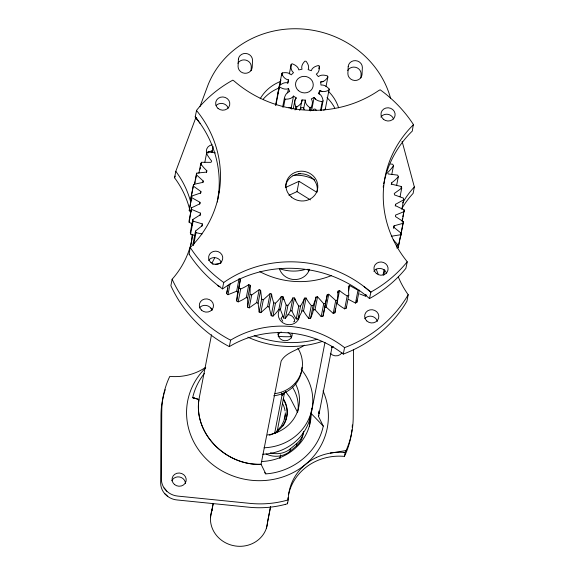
<?xml version="1.0" encoding="UTF-8"?>
<svg xmlns="http://www.w3.org/2000/svg" width="575" height="575" viewBox="0 0 575 575"><rect width="100%" height="100%" fill="white"/><g stroke="black" fill="none" stroke-linecap="round" stroke-linejoin="round"><path stroke-width="0.86" d="M161.748 410.988L161.403 478.975A17.767 16.503 11 0 0 164.055 487.945L166.851 491.244A17.76 16.503 11 0 0 177.819 496.096L250.405 503.42A95.968 89.168 11 0 0 286.055 500.502L288.24 499.855L288.283 498.482A53.346 49.565 11 0 1 296.837 473.735A53.274 49.5 11 0 1 316.3 457.542M353.553 349.916L353.208 417.91A95.968 89.168 11 0 1 346.092 450.563L345.151 452.518L344.396 456.392L342.93 456.27A53.346 49.565 11 0 0 288.535 494.644M402.169 221.893L404.196 209.918L395.643 205.742L395.571 204.283L403.7 199.805L403.513 198.152L394.515 194.932L394.256 193.487L401.731 188.133L401.336 186.508L392.028 184.295L391.589 182.886L394.141 180.859A50.399 46.827 11 0 0 398.31 176.719L397.713 175.145L388.218 173.973L387.607 172.615L388.736 171.53A45.763 42.521 11 0 0 392.258 167.418L393.48 165.737L392.689 164.227L390.482 164.04M285.293 504.376L287.493 503.722L287.529 502.356M348.522 299.388L355.494 303.075L358.002 290.174L349.686 285.574L348.357 286.3L348.773 295.219L347.207 295.96L345.331 294.824A46.647 43.341 11 0 1 340.731 291.539L339.509 290.497L337.015 303.428L338.222 304.441A46.647 43.341 11 0 0 342.822 307.726L344.698 308.868L346.265 308.121L346.315 306.748M211.571 152.627L211.65 150.844M251.095 70.696L251.282 66.563A7.108 6.605 11 0 0 245.82 60.109A7.108 6.605 11 0 0 237.906 63.279M318.967 411.06L318.845 413.705L318.96 411.944M360.913 77.891L361.1 73.758A7.108 6.605 11 0 0 355.637 67.304A7.108 6.605 11 0 0 347.731 70.473M236.677 300.948L237.238 295.227L240.415 279.234L236.677 300.948L238.165 301.889L240.134 301.005A46.647 43.341 11 0 0 245.007 298.339L246.301 297.483L248.81 284.582L250.182 285.308L250.089 294.22L247.581 307.122L249.176 307.898L256.666 302.615L259.174 289.714L260.626 290.289L261.668 299.173L259.16 312.074L260.827 312.671L267.591 306.54L270.085 293.674L271.594 294.084L271.81 295.607A47.711 44.325 11 0 0 273.082 300.84L273.743 302.831L271.235 315.732L272.967 316.135L274.462 314.662A47.287 43.937 11 0 0 277.998 310.55L278.882 309.285L281.383 296.42L282.929 296.657L286.163 305.131L283.655 318.033L285.423 318.248A51.34 47.696 11 0 0 288.844 313.54L290.404 310.766L292.912 297.9L294.472 297.965L295.78 300.933A51.34 47.696 11 0 0 298.748 306.051L296.24 318.952L298.015 318.974L301.458 312.405L304.513 298.109L306.065 298.001L306.834 299.374A47.287 43.937 11 0 0 309.968 303.916L311.319 305.577L308.811 318.478L310.565 318.306L312.685 312.951L316.02 297.031L317.537 296.75L323.703 303.722L325.421 303.348L327.268 294.68L328.742 294.235L335.721 300.502L337.374 299.942L338.107 291.101L339.509 290.497M326.011 86.588L327.887 76.913L327.448 75.893C324.501 74.987 320.922 74.47 318.356 76.604L316.293 74.132C319.053 72.515 319.585 69.065 319.341 66.147L318.385 65.5C315.488 66.197 312.168 67.548 311.283 70.703L308.15 69.625C309.515 66.693 307.848 63.559 306.044 61.259L304.872 61.18C302.831 63.25 300.926 66.204 302.019 69.223L298.806 69.891C298.202 66.628 295.047 64.867 292.215 63.782L291.209 64.307C290.684 67.225 290.95 70.703 293.509 72.644L291.238 74.829C288.93 72.407 285.322 72.4 282.26 72.932L281.728 73.888C283.015 76.676 285.186 79.479 288.456 79.86L287.845 82.886C284.683 81.981 281.592 83.713 279.328 85.79L279.443 86.882C282.066 88.557 285.394 89.944 288.456 88.6L289.699 91.497C286.594 92.295 284.999 95.392 284.352 98.289L285.078 99.166C288.111 99.252 291.697 98.85 293.516 96.075L296.226 97.923C294.048 100.287 294.659 103.744 295.737 106.447L295.054 109.969M191.044 211.772L189.218 210.565L191.856 196.01L200.704 192.97L200.905 191.533L193.272 186.027L193.61 184.41L202.846 182.383L203.198 180.974L196.291 174.678L196.83 173.118L206.252 172.119L206.849 170.789L204.499 168.439A50.399 46.827 11 0 1 200.732 163.782L201.466 162.294L210.982 162.351L211.708 161.079L210.723 159.872A45.763 42.521 11 0 1 207.597 155.329L206.533 153.489L207.46 152.102L209.667 152.202A46.46 43.161 11 0 1 215.352 152.885M189.218 210.565L191.856 196.01M250.182 285.308L247.66 298.245L247.581 307.122M327.268 294.68L323.502 314.281L322.913 316.25L321.195 316.624L315.043 309.688L317.537 296.75M318.687 415.1L318.528 416.494L323.272 426.089C317.709 452.676 292.431 472.125 265.815 473.879L264.601 472.614M335.426 308.904L334.866 312.843L333.213 313.404L326.233 307.136L328.742 294.235M318.679 415.459L318.528 416.494L332.142 346.524M400.89 234.542L400.653 236.181L403.398 221.641L395.442 216.559L395.514 215.107L404.175 211.571M327.887 76.913C326.363 79.537 323.919 82.009 320.663 81.966L320.994 85.057C324.286 84.575 327.146 86.732 329.195 89.06L328.979 90.131C326.176 91.49 322.733 92.359 319.865 90.656L318.363 93.373C321.375 94.573 322.668 97.829 323.064 100.826L322.259 101.603C319.183 101.293 315.718 100.395 314.151 97.427L311.291 98.914C313.21 101.473 312.362 104.851 311.003 107.446L309.868 107.683C307.46 105.915 304.958 103.407 305.339 100.136L302.033 99.921C302.155 103.162 299.395 105.397 296.844 106.828L296.333 109.466M239.135 278.365L236.656 291.238L227.966 294.723L226.6 293.631L227.88 288.032M285.071 414.791L283.928 420.842L281.139 426.37L276.891 430.998M189.477 208.639A95.975 89.168 11 0 0 174.563 177.783L175.799 171.314L195.91 117.465M200.574 193.25L200.905 191.533M202.867 182.692L203.198 180.974M199.647 204.024L199.978 202.299L191.727 197.663M393.595 228.397L394.091 225.817L403.161 223.272M402.105 141.328L414.352 186.954L413.116 193.387A95.968 89.168 11 0 0 401.717 208.768M308.811 318.478L307.46 316.818A47.287 43.937 11 0 1 304.326 312.275L303.557 310.938L306.065 298.001M348.687 290.749L349.686 285.574M217.781 199.575A113.749 105.685 11 0 0 200.323 123.639L195.205 116.897L196.592 110.271A131.488 122.166 11 0 1 232.81 80.148L234.183 81.097A113.749 105.685 11 0 0 378.702 90.562L380.161 89.801A131.488 122.166 11 0 1 413.36 124.466L412.282 131.107L411.183 132.178A113.749 105.685 11 0 0 383.748 183.863M192.783 234.305A95.968 89.168 11 0 1 172.73 278.566L172.133 279.234L170.883 285.689L172.011 288.125A131.51 122.188 11 0 0 226.873 345.302L229.332 346.624L230.115 346.143A95.975 89.175 11 0 1 342.556 353.51L343.289 354.092L345.87 353.1A131.51 122.188 11 0 0 405.591 303.42L406.942 301.149L408.192 294.695L407.653 293.954A95.975 89.168 11 0 1 398.302 276.927M191.877 199.856L190.763 198.928L193.272 186.027M193.61 184.41L190.763 198.928M194.451 184.144L196.291 174.678M194.824 183.439L195.162 181.722M195.493 179.997L196.83 173.118M199.978 202.299L199.992 203.758L191.583 207.769L189.082 220.671L189.161 222.331L192.366 223.905M189.161 222.331L191.583 207.769M198.893 173.248L200.732 163.782M200.129 169.179L200.467 167.454M200.797 165.737L201.466 162.294M191.669 209.429L200.459 213.131L200.625 214.59L192.812 219.513L190.303 232.415L190.598 234.054L194.616 235.484M190.598 234.054L193.107 221.152L192.812 219.513M204.865 162.093L206.533 153.489M208.1 153.007L208.43 151.29M196.456 110.443L197.448 111.651A113.749 105.685 11 0 1 191.295 246.445L190.203 247.516L189.067 254.157M206.518 172.507L206.849 170.789M193.107 221.152L202.278 223.876L202.623 225.307L195.514 231.071L193.006 243.972L193.502 245.575M193.667 244.72L196.003 232.674L195.514 231.071M211.952 152.548L213.124 146.524M199.963 215.711L200.459 213.131M201.775 226.457L202.278 223.876M211.514 334.765L198.936 399.503C193.624 434.499 226.952 465.865 261.072 464.284L265.815 473.879M189.118 254.157A131.488 122.166 11 0 0 222.374 288.83L223.768 282.505L225.033 281.613A113.749 105.685 11 0 1 364.112 286.637L370.933 292.021A131.488 122.166 11 0 0 407.143 261.898L406.288 260.525A113.749 105.685 11 0 1 412.44 125.731L413.533 124.66M226.6 293.631L228.275 285.027M227.966 294.723L230.137 283.54M275.569 105.146L279.328 85.79M277.969 93.243L281.728 73.888M275.856 105.354L279.443 86.882M280.039 84.367L280.895 79.968M281.75 75.569L282.26 72.932M229.332 346.624L230.589 340.177L231.366 339.696A95.975 89.175 11 0 1 343.807 347.056L344.547 347.638L347.127 346.646A131.51 122.188 11 0 0 406.841 296.973L408.192 294.695M238.165 301.889L240.673 288.988L242.643 288.104A46.647 43.341 11 0 0 247.516 285.437L248.81 284.582M282.641 107.087L284.352 98.289M289.326 73.981L291.209 64.307M287.766 83.375L288.456 79.86M283.54 107.079L285.078 99.166M287.608 92.999L288.456 88.6M249.176 307.898L251.685 294.997L259.174 289.714M211.751 510.859L213.117 503.844M210.464 517.701L213.188 503.664M291.123 108.395L293.516 96.075M293.293 108.639L294.831 100.726M259.16 312.074L258.11 303.219L260.626 290.289M300.15 109.602L302.033 99.921M260.827 312.671L263.336 299.769L270.085 293.674M303.629 108.934L305.339 100.136L305.512 102.443M271.235 315.732L269.078 307.021L271.594 294.084M309.357 110.321L309.868 107.683M310.32 110.968L311.003 107.446M318.823 68.792L319.341 66.147M311.585 110.623L314.151 97.427L315.632 99.31M288.945 195.335L297.009 191.612L299.014 181.29L316.854 192.33M272.967 316.135L275.475 303.233L276.97 301.753A47.287 43.937 11 0 0 280.499 297.649L281.383 296.42M319.183 94.171L319.865 90.656L322.18 91.526M283.655 318.033L280.42 309.558L282.929 296.657L283.856 299.733M320.548 110.393L322.259 101.603M321.181 110.501L323.064 100.826M323.603 110.134L325.213 109.48L329.195 89.06M285.423 318.248L287.931 305.347A51.34 47.696 11 0 0 291.353 300.639L292.912 297.9M296.24 318.952A51.34 47.696 11 0 1 293.272 313.835L291.963 310.902L294.472 297.965L295.78 300.933M274.678 433.126L281.987 395.492L281.57 392.962M298.015 318.974L300.524 306.072L302.522 302.601A43.93 40.818 11 0 0 304.513 298.109M277.114 431.825L284.567 392.488L281.958 394.658M270.566 506.532L267.67 521.446A28.7 26.666 11 0 1 233.206 545.589A28.7 26.666 11 0 1 212.369 509.227M279.946 458.297L280.629 454.789M266.376 528.288L270.473 507.236M280.018 458.117L280.528 455.486M310.565 318.306L313.073 305.404L313.914 303.514A47.711 44.325 11 0 0 315.661 298.475L316.02 297.031M266.139 454.02A21.325 19.816 11 0 0 289.857 451.411L290.361 448.831L296.887 443.397A21.325 19.816 11 0 0 303.593 431.509M321.195 316.624L323.703 303.722M289.857 451.411L296.384 445.977L296.887 443.397M322.913 316.25L325.421 303.348M287.493 503.722L288.24 499.855M261.56 461.509A53.317 49.543 11 0 0 311.168 413.792L324.976 342.362M333.213 313.404L335.721 300.502M334.866 312.843L337.374 299.942M344.698 308.868L347.207 295.96M346.265 308.121L348.773 295.219M343.289 354.092L344.547 347.638M355.494 303.075L356.953 302.162L359.289 290.123M359.67 293.954L365.448 296.111L365.779 294.393M391.805 174.333L393.48 165.737M391.259 184.604L391.589 182.886M222.511 288.959L223.776 288.068A113.749 105.685 11 0 1 368.302 297.527L369.473 298.583L370.933 292.021M396.635 185.322L398.31 176.719M395.233 206.001L395.571 204.283M383.108 274.778L384.107 269.618M383.784 275.166L384.783 270.006M401.005 188.233L401.336 186.508M400.063 196.736L401.731 188.133M401.86 209.264L403.7 199.805M396.872 246.876L397.375 244.289L393.329 239.847M402.191 220.239L402.529 218.522M402.859 216.797L404.196 209.918M396.75 247.983L398.166 247.645L401.113 233.155L393.789 227.233L394.091 225.817M403.398 221.641L398.166 247.645M407.28 261.733L405.885 268.353A131.488 122.166 11 0 1 369.675 298.475L369.473 298.583M337.769 292.812L338.107 291.101M325.213 109.48L325.428 108.409M199.992 106.526L208.157 84.654A95.975 89.175 11 0 1 301.94 28.966A95.975 89.175 11 0 1 390.094 96.571L390.554 98.289M174.57 177.783L175.195 176.101M396.736 245.82L397.375 244.289M344.396 456.392L345.345 454.43A95.968 89.168 11 0 0 351.979 429.777M214.633 257.959L211.974 263.084L213.03 264.442M295.04 99.921L296.226 97.923M299.618 110.378L301.494 107.575L303.262 107.69L304.29 109.545M204.492 373.348C198.77 380.413 194.666 388.772 192.69 397.648L198.936 399.503C193.653 434.499 226.952 465.836 261.072 464.284L281.146 361.078C285.818 352.561 296.865 350.506 304.47 345.201M195.205 116.897L200.323 123.639M293.66 321.928L294.213 321.288M312.642 110.558L314.036 108.998L315.79 109.308L316.308 110.608M281.987 395.492L284.603 393.322M365.448 296.111L366.771 295.047M285.301 187.623L299.014 181.29M324.746 307.546L326.233 307.136M323.078 81.542L320.663 81.966M400.674 234.744L391.309 236.253M220.836 263.379L215.23 264.263M220.139 286.221L218.708 286.501L217.487 285.272M346.092 450.563L330.395 453.093L332.041 452.834A53.346 49.565 11 0 1 343.706 452.388M313.512 309.932L315.043 309.688M311.319 305.577L313.073 305.404M288.902 107.547L290.662 107.468L291.913 109.2M302.004 310.967L303.557 310.938M298.748 306.051L300.524 306.072M343.685 452.403L345.151 452.518M290.404 310.766L291.963 310.902M286.163 305.131L287.931 305.347M202.048 233.989L196.003 232.674M278.882 309.285L280.42 309.558M273.743 302.831L275.475 303.233M195.112 398.346L192.69 397.648L198.008 399.201M267.591 306.54L269.078 307.021M295.737 106.447L296.844 106.828M261.668 299.173L263.336 299.769M256.666 302.615L258.11 303.219M250.089 294.22L251.685 294.997M230.589 340.177L228.11 338.855A131.51 122.188 11 0 1 173.291 281.678L172.133 279.234M246.301 297.483L247.66 298.245M297.009 191.612L310.392 199.892M239.186 288.046L240.673 288.988M223.768 282.505L223.574 282.375A131.488 122.166 11 0 1 190.375 247.71M236.656 291.238L237.906 292.136M285.301 504.376A95.968 89.168 11 0 1 249.658 507.287L177.071 499.963A17.767 16.503 11 0 1 167.799 496.498L164.594 493.544A17.767 16.503 11 0 1 160.655 482.856L160.993 414.863A95.968 89.168 11 0 1 164.062 393.516M364.112 286.637L370.731 292.129M167.799 496.498L164.594 493.544M311.161 413.461L323.272 426.089M166.851 491.244L164.055 487.945M285.351 391.316L289.886 397.462L297.67 412.548M195.342 116.725L198.303 120.843M282.742 321.209L281.563 318.952M190.203 247.516L190.325 247.703A95.975 89.168 11 0 0 190.612 246.287M376.172 269.071L378.098 273.966M356.766 300.107L356.953 302.162M164.285 392.747A95.968 89.168 11 0 1 165.233 389.685M352.36 424.982A95.968 89.168 11 0 1 352.202 427.383M331.344 347.422A7.108 6.605 11 0 1 333.392 346.675M171.81 480.815A7.108 6.605 11 0 1 179.565 476.991A7.108 6.605 11 0 1 185.459 483.331M287.773 499.251A53.346 49.565 11 0 1 287.974 497.706M309.846 417.119A53.317 49.543 11 0 1 309.415 426.449M161.762 410.988A95.968 89.168 11 0 1 168.877 378.336L169.812 376.381L171.278 376.496A53.324 49.543 11 0 0 205.663 367.339M316.329 457.52A53.346 49.565 11 0 1 330.402 453.078M323.042 390.899A71.092 66.053 11 0 1 293.537 472.398A71.092 66.053 11 0 1 202.148 454.451A71.092 66.053 11 0 1 205.713 367.856M342.01 352.691A7.116 6.605 11 0 1 330.309 353.302M292.395 387.097A39.1 36.333 11 0 1 297.872 411.377M311.327 411.132A52.433 48.717 11 0 1 262.761 454.236M311.492 408.839A52.433 48.717 11 0 1 311.391 410.37M301.156 369.301A52.433 48.717 11 0 1 308.423 419.743A52.433 48.717 11 0 1 264.011 447.781M295.255 383.345A39.1 36.333 11 0 1 267.368 434.995M317.4 339.236A95.975 89.175 11 0 1 254.193 335.627M292.15 333.342A7.108 6.605 11 0 1 284.833 340.738A7.108 6.605 11 0 1 278.228 332.436M322.323 341.406A95.982 89.175 11 0 1 304.966 345.474L299.014 346.143A95.982 89.175 11 0 1 269.093 344.181L263.235 342.743A95.982 89.175 11 0 1 247.897 337.158M212.038 309.415A95.982 89.175 11 0 1 211.003 308.099M278.099 334.765A7.108 6.605 11 0 1 281.232 331.983M288.061 332.429A7.108 6.605 11 0 1 291.467 338.043M291.676 336.576A67.534 62.747 11 0 1 278.149 336.246M189.829 210.019A95.975 89.168 11 0 1 190.591 213.476M191.957 223.251A95.975 89.168 11 0 1 192.1 225.357M192.107 234.478A95.975 89.168 11 0 1 190.878 244.907M207.733 152.497A7.108 6.605 11 0 1 212.714 151.167M263.285 99.073A42.658 39.632 11 0 1 279.335 87.874M327.031 97.635A42.658 39.632 11 0 1 334.736 107.971M199.46 307.862A7.108 6.605 11 0 1 206.554 305.505A7.108 6.605 11 0 1 212.038 310.565M280.995 318.744A7.108 6.605 11 0 1 283.008 316.092M287.946 314.618A7.108 6.605 11 0 1 294.731 321.274M364.794 318.687A7.108 6.605 11 0 1 371.888 316.336A7.108 6.605 11 0 1 377.372 321.389M402.622 202.932A95.975 89.168 11 0 1 414.352 186.954M175.799 171.314A95.968 89.168 11 0 1 190.735 202.192M206.82 153.511A7.108 6.605 11 0 1 212.189 144.756M260.173 98.778A42.658 39.632 11 0 1 280.586 81.427M328.907 91.799A42.658 39.632 11 0 1 338.61 107.769M299.474 316.092A10.666 9.912 11 0 1 285.178 323.984A10.666 9.912 11 0 1 280.162 308.876M304.491 269.682A39.991 37.159 11 0 1 279.838 268.791M307.999 269.15A15.69 14.576 11 0 1 308.408 270.954M331.373 275.598A80.371 74.678 11 0 1 259.814 271.652M218.09 197.139A80.371 74.678 11 0 1 219.01 191.152M309.501 269.265A15.69 14.576 11 0 1 294.422 279.551A15.69 14.576 11 0 1 279.357 268.475M300.574 173.434A15.69 14.576 11 0 1 298.612 173.427M292.955 175.483A33.767 31.373 11 0 1 314.719 179.932M217.638 200.395A113.749 105.685 11 0 1 217.321 202.026M383.18 187.134A113.749 105.685 11 0 1 383.446 185.495M208.488 260.461A7.108 6.605 11 0 1 215.395 257.686A7.108 6.605 11 0 1 221.202 262.423M285.452 187.155A15.999 14.864 11 0 1 303.543 173.966A15.999 14.864 11 0 1 317.005 192.021M373.815 271.285A7.108 6.605 11 0 1 380.729 268.518A7.108 6.605 11 0 1 386.529 273.247M216.056 105.606A7.108 6.605 11 0 1 222.877 103.572A7.108 6.605 11 0 1 228.239 108.222M380.851 117.084A7.108 6.605 11 0 1 387.766 114.317A7.108 6.605 11 0 1 393.566 119.047M282.418 403.255A25.774 23.942 11 0 1 285.071 410.967M285.272 412.771A25.774 23.942 11 0 1 284.862 419.01M283.18 399.28A27.19 25.264 11 0 1 282.9 426.018M278.35 430.97A27.19 25.264 11 0 1 274.85 433.421M283.31 398.633A27.19 25.264 11 0 1 269.438 435.232M303.255 432.371A21.325 19.816 11 0 1 296.384 445.977M290.361 448.831A21.325 19.816 11 0 1 270.351 452.841M297.879 348.191A33.055 30.712 11 0 1 274.965 393.609M302.026 367.332A33.055 30.712 11 0 1 273.707 395.78M238.395 59.189L238.057 66.628A7.108 6.605 11 0 0 244.842 73.284A7.108 6.605 11 0 0 252.195 67.548L252.533 60.116A7.108 6.605 11 0 0 245.748 53.453A7.108 6.605 11 0 0 238.388 59.189M348.213 66.377L347.875 73.816A7.108 6.605 11 0 0 354.66 80.471A7.108 6.605 11 0 0 362.02 74.743L362.358 67.304A7.108 6.605 11 0 0 355.566 60.648A7.108 6.605 11 0 0 348.213 66.377M174.433 484.459A7.108 6.605 11 0 0 186.084 481.11A7.108 6.605 11 0 0 176.87 473.283A7.108 6.605 11 0 0 174.433 484.459M201.387 310.062A7.108 6.605 11 0 0 213.253 307.402A7.108 6.605 11 0 0 204.578 299.065A7.108 6.605 11 0 0 201.387 310.062M366.721 320.886A7.108 6.605 11 0 0 378.587 318.234A7.108 6.605 11 0 0 369.905 309.889A7.108 6.605 11 0 0 366.721 320.886M298.317 90.505A8.884 8.258 11 0 0 313.016 86.753A8.884 8.258 11 0 0 301.832 76.64A8.884 8.258 11 0 0 298.317 90.505M210.989 262.617A7.108 6.605 11 0 0 222.633 259.268A7.108 6.605 11 0 0 213.426 251.44A7.108 6.605 11 0 0 210.989 262.617M376.323 273.441A7.108 6.605 11 0 0 387.967 270.092A7.108 6.605 11 0 0 378.76 262.265A7.108 6.605 11 0 0 376.323 273.441M383.36 119.241A7.108 6.605 11 0 0 395.003 115.891A7.108 6.605 11 0 0 385.796 108.064A7.108 6.605 11 0 0 383.36 119.241M291.309 196.988A15.999 14.864 11 0 0 317.508 189.441A15.999 14.864 11 0 0 296.786 171.832A15.999 14.864 11 0 0 291.309 196.988M218.033 108.416A7.108 6.605 11 0 0 229.677 105.067A7.108 6.605 11 0 0 220.462 97.24A7.108 6.605 11 0 0 218.033 108.416"/></g></svg>
